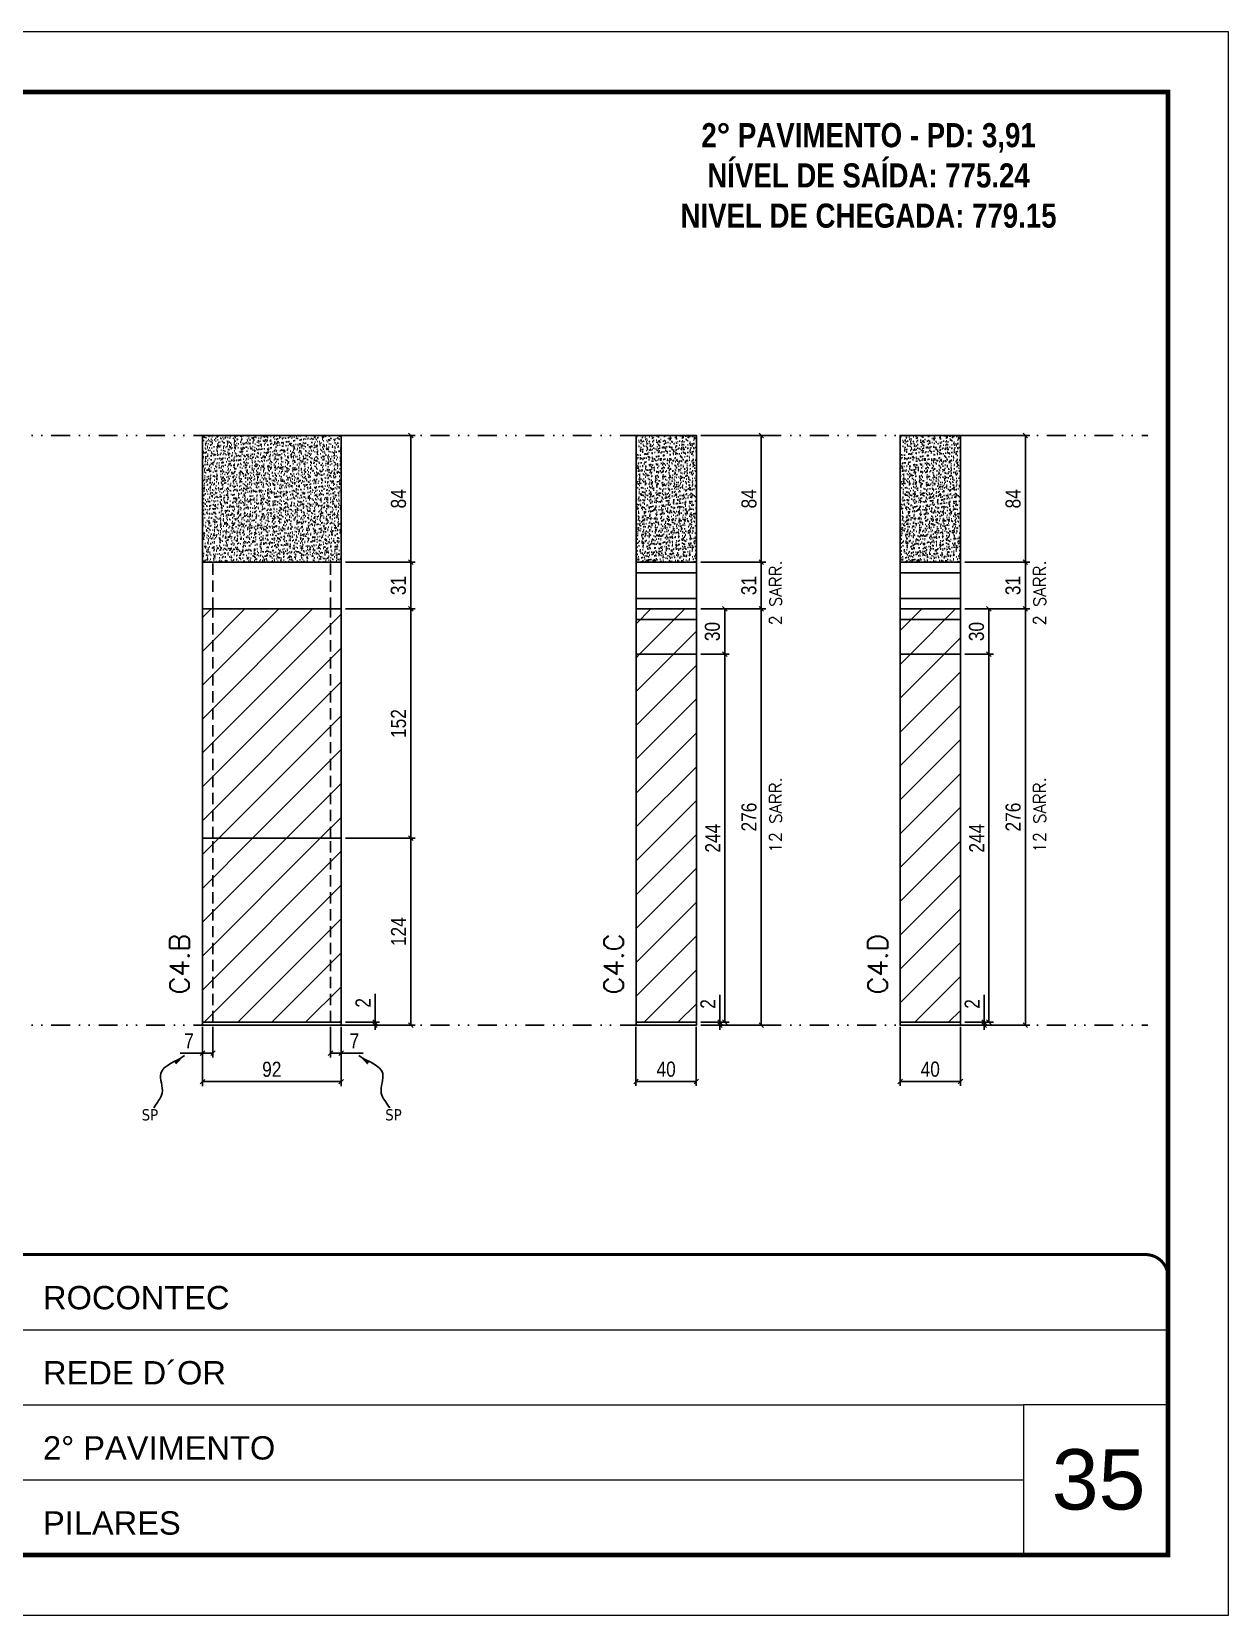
# Model space of a CAD drawing. Extents: x 2949 to 9203, y -16089 to 12527.
# Drawn here: x 6810 to 7604, y 2288 to 3338 of the extents above; entities that cross this region are included whole.
import ezdxf

# ---------------------------------------------------------------- set-up
doc = ezdxf.new("R2010")
doc.units = 0
for name, pattern in [('CONTINUO', [0]), ('DASHED', [0.75, 0.5, -0.25]), ('DIVIDE2', [0.625, 0.25, -0.125, 0, -0.125, 0, -0.125]), ('HIDDEN', [0.375, 0.25, -0.125])]:
    doc.linetypes.add(name, pattern=pattern)
for name, color, linetype, lineweight in [('CARIMBO', 255, 'Continuous', 9), ('Folhas', 255, 'Continuous', 9), ('Hachura', 251, 'Continuous', 9), ('SARRAFO DE PRESSAO', 251, 'DASHED', 9), ('Texto Seção', 7, 'Continuous', 15)]:
    doc.layers.add(name, color=color, linetype=linetype, lineweight=lineweight)
for name, color, linetype in [('COTA', 241, 'Continuous'), ('cotas', 4, 'Continuous'), ('NOMENCLATURA', 7, 'Continuous'), ('Nível', 160, 'Continuous'), ('Painéis', 200, 'Continuous'), ('SARR_2.2x7', 40, 'Continuous'), ('Sarrafo de Pressão', 42, 'HIDDEN'), ('texto', 7, 'Continuous')]:
    doc.layers.add(name, color=color, linetype=linetype)
doc.styles.add('ARIAL', font='arial.ttf')
doc.styles.add('COTA TECNICA', font='techl___.ttf', dxfattribs={"height": 10})
doc.styles.add('COTA TECNICA-50', font='techl___.ttf', dxfattribs={"height": 10})
doc.styles.add('REGUA-120', font='ROMANS.shx', dxfattribs={"height": 15})
doc.styles.add('ROMANC', font='techb___.ttf', dxfattribs={"height": 2.5})
doc.styles.add('ROMANS', font='romans.shx')
doc.styles.get("Standard").update_dxf_attribs({"font": 'arial.ttf'})
doc.dimstyles.new('COTA PAINEL-50', dxfattribs={"dimtxt": 10, "dimasz": 3, "dimexe": 3, "dimexo": 3, "dimgap": 3, "dimtad": 1, "dimdec": 1, "dimzin": 12, "dimdsep": 46, "dimtxsty": 'COTA TECNICA-50', "dimblk1": 'OBLIQUE', "dimblk2": 'OBLIQUE', "dimsah": 1, "dimcen": 0.9, "dimclrd": 4, "dimclre": 4, "dimclrt": 240, "dimadec": 1, "dimazin": 3, "dimtfac": 1, "dimtdec": 1, "dimtmove": 0, "dimatfit": 3, "dimfxl": 1, "dimtolj": 1, "dimtzin": 12, "dimarcsym": 0})
doc.dimstyles.new('PAINEL', dxfattribs={"dimtxt": 10, "dimasz": 3, "dimexe": 3, "dimexo": 3, "dimgap": 3, "dimtad": 1, "dimdec": 1, "dimzin": 12, "dimdsep": 46, "dimtxsty": 'COTA TECNICA', "dimblk1": 'OBLIQUE', "dimblk2": 'OBLIQUE', "dimsah": 1, "dimcen": 0.9, "dimclrd": 4, "dimclre": 4, "dimclrt": 240, "dimadec": 1, "dimazin": 3, "dimtfac": 1, "dimtdec": 1, "dimtmove": 0, "dimatfit": 3, "dimfxl": 1, "dimtolj": 1, "dimtzin": 12, "dimarcsym": 0})
doc.dimstyles.get("Standard").update_dxf_attribs({"dimtxt": 0.18, "dimasz": 0.18, "dimexe": 0.18, "dimexo": 0.0625, "dimgap": 0.09, "dimtad": 0, "dimtih": 1, "dimtoh": 1, "dimdec": 4, "dimzin": 0, "dimdsep": 46, "dimtxsty": 'Standard', "dimcen": 0.09, "dimadec": 0, "dimazin": 0, "dimtfac": 1, "dimtdec": 4, "dimtofl": 0, "dimtmove": 0, "dimatfit": 3, "dimfxl": 1, "dimtolj": 1, "dimtzin": 0, "dimarcsym": 0})

# ---------------------------------------------------------------- blocks, each defined once
blk = doc.blocks.new('9999999999')
at = {"color": 30, "linetype": 'CONTINUO'}
for p, q in [((98564.6, 34379.6), (99584, 34379.6)), ((98564.6, 34329.8), (99488, 34329.8)), ((99584, 34329.8), (99488, 34329.8)), ((99488, 34329.8), (99488, 34230.2)), ((98564.6, 34280), (99488, 34280))]:
    blk.add_line(p, q, dxfattribs=at)
at = {"color": 30, "linetype": 'CONTINUO', "const_width": 2}
blk.add_lwpolyline([(99584, 34230.2), (99584, 34414.4, 0.414214), (99569, 34429.4), (98229, 34429.4, 0.414214), (98214, 34414.4), (98214, 34245.2, 0.414214), (98229, 34230.2), (99584, 34230.2)], format="xyb", dxfattribs=at)
at = {"layer": 'Folhas'}
blk.add_lwpolyline([(98139, 34190.2), (99624, 34190.2), (99624, 35240.2), (98139, 35240.2)], close=True, dxfattribs=at)
at = {"layer": 'Folhas', "color": 30, "const_width": 3}
blk.add_lwpolyline([(98214, 34230.2), (99584, 34230.2), (99584, 35200.2), (98214, 35200.2)], close=True, dxfattribs=at)
at = {"color": 7, "linetype": 'Continuous', "ltscale": 5, "style": 'ARIAL'}
for s, height, p in [('ROCONTEC', 15.48, (98837.7, 34393.1)), ('REDE D´OR', 15.48, (98837.7, 34343.3)), ('2° PAVIMENTO', 15.483, (98837.7, 34293.5)), ('PILARES', 15.48, (98837.7, 34243.7))]:
    blk.add_text(s, height=height, dxfattribs=at).set_placement(p)
blk = doc.blocks.new('_Oblique')
at = {"color": 0, "linetype": 'ByBlock', "lineweight": -2}
blk.add_line((-0.5, -0.5), (0.5, 0.5), dxfattribs=at)
blk = doc.blocks.new('*D1208')
at = {"layer": 'COTA', "color": 4, "lineweight": -2, "transparency": 16777216}
for p, q in [((6923.5, 2678.4), (6923.5, 2639)), ((7015.5, 2678.4), (7015.5, 2639)), ((6923.5, 2642), (7015.5, 2642))]:
    blk.add_line(p, q, dxfattribs=at)
at = {"layer": 'Defpoints', "color": 0, "transparency": 16777216}
for p in [(6923.5, 2681.4), (7015.5, 2681.4), (7015.5, 2642)]:
    blk.add_point(p, dxfattribs=at)
at = {"layer": 'COTA', "color": 4, "lineweight": -2, "transparency": 16777216, "xscale": 3, "yscale": 3, "zscale": 3, "rotation": 180}
blk.add_blockref('_Oblique', (6923.5, 2642), dxfattribs=at)
at = {"layer": 'COTA', "color": 4, "lineweight": -2, "transparency": 16777216, "xscale": 3, "yscale": 3, "zscale": 3}
blk.add_blockref('_Oblique', (7015.5, 2642), dxfattribs=at)
at = {"layer": 'COTA', "color": 240, "transparency": 16777216, "insert": (6969.5, 2650.1), "char_height": 10, "attachment_point": 5, "style": 'COTA TECNICA'}
blk.add_mtext('\\A1;92', dxfattribs=at)
blk = doc.blocks.new('*D1209')
at = {"layer": 'COTA', "color": 4, "lineweight": -2, "transparency": 16777216}
for p, q in [((7018.5, 2803.4), (7064.7, 2803.4)), ((7061.7, 2679.4), (7061.7, 2803.4)), ((7018.5, 2679.4), (7064.7, 2679.4))]:
    blk.add_line(p, q, dxfattribs=at)
at = {"layer": 'Defpoints', "color": 0, "transparency": 16777216}
for p in [(7015.5, 2803.4), (7061.7, 2803.4), (7015.5, 2679.4)]:
    blk.add_point(p, dxfattribs=at)
at = {"layer": 'COTA', "color": 4, "lineweight": -2, "transparency": 16777216, "xscale": 3, "yscale": 3, "zscale": 3}
for p, rotation in [((7061.7, 2803.4), 90), ((7061.7, 2679.4), 270)]:
    blk.add_blockref('_Oblique', p, dxfattribs=dict(at, rotation=rotation))
at = {"layer": 'COTA', "color": 240, "transparency": 16777216, "insert": (7053.6, 2741.4), "char_height": 10, "attachment_point": 5, "rotation": 90, "style": 'COTA TECNICA-50'}
blk.add_mtext('\\A1;124', dxfattribs=at)
blk = doc.blocks.new('*D1210')
at = {"layer": 'COTA', "color": 4, "lineweight": -2, "transparency": 16777216}
for p, q in [((7038, 2681.4), (7038, 2700.2)), ((7018.5, 2681.4), (7041, 2681.4)), ((7018.5, 2679.4), (7041, 2679.4)), ((7038, 2679.4), (7038, 2681.4)), ((7038, 2679.4), (7038, 2676.4))]:
    blk.add_line(p, q, dxfattribs=at)
at = {"layer": 'Defpoints', "color": 0, "transparency": 16777216}
for p in [(7015.5, 2681.4), (7015.5, 2679.4), (7038, 2679.4)]:
    blk.add_point(p, dxfattribs=at)
at = {"layer": 'COTA', "color": 4, "lineweight": -2, "transparency": 16777216, "xscale": 3, "yscale": 3, "zscale": 3}
for p, rotation in [((7038, 2681.4), 270), ((7038, 2679.4), 90)]:
    blk.add_blockref('_Oblique', p, dxfattribs=dict(at, rotation=rotation))
at = {"layer": 'COTA', "color": 240, "transparency": 16777216, "insert": (7030, 2694.2), "char_height": 10, "attachment_point": 5, "rotation": 90, "style": 'COTA TECNICA-50'}
blk.add_mtext('\\A1;2', dxfattribs=at)
blk = doc.blocks.new('*D1211')
at = {"layer": 'COTA', "color": 4, "linetype": 'ByBlock', "lineweight": -2, "transparency": 16777216}
for p, q in [((7018.5, 3070.4), (7064.7, 3070.4)), ((7061.7, 3070.4), (7061.7, 2986.4)), ((7018.5, 2986.4), (7064.7, 2986.4))]:
    blk.add_line(p, q, dxfattribs=at)
at = {"layer": 'Defpoints', "color": 0, "linetype": 'ByBlock', "transparency": 16777216}
for p in [(7015.5, 3070.4), (7015.5, 2986.4), (7061.7, 2986.4)]:
    blk.add_point(p, dxfattribs=at)
at = {"layer": 'COTA', "color": 4, "linetype": 'ByBlock', "lineweight": -2, "transparency": 16777216, "xscale": 3, "yscale": 3, "zscale": 3}
for p, rotation in [((7061.7, 3070.4), 90), ((7061.7, 2986.4), 270)]:
    blk.add_blockref('_Oblique', p, dxfattribs=dict(at, rotation=rotation))
at = {"layer": 'COTA', "color": 240, "linetype": 'ByBlock', "transparency": 16777216, "insert": (7053.6, 3028.4), "char_height": 10, "attachment_point": 5, "rotation": 90, "style": 'COTA TECNICA'}
blk.add_mtext('\\A1;84', dxfattribs=at)
blk = doc.blocks.new('*D1232')
at = {"layer": 'COTA', "color": 4, "linetype": 'ByBlock', "lineweight": -2, "transparency": 16777216}
for p, q in [((7018.5, 2955.4), (7064.7, 2955.4)), ((7061.7, 2955.4), (7061.7, 2803.4)), ((7018.5, 2803.4), (7064.7, 2803.4))]:
    blk.add_line(p, q, dxfattribs=at)
at = {"layer": 'Defpoints', "color": 0, "linetype": 'ByBlock', "transparency": 16777216}
for p in [(7015.5, 2955.4), (7015.5, 2803.4), (7061.7, 2803.4)]:
    blk.add_point(p, dxfattribs=at)
at = {"layer": 'COTA', "color": 4, "linetype": 'ByBlock', "lineweight": -2, "transparency": 16777216, "xscale": 3, "yscale": 3, "zscale": 3}
for p, rotation in [((7061.7, 2955.4), 90), ((7061.7, 2803.4), 270)]:
    blk.add_blockref('_Oblique', p, dxfattribs=dict(at, rotation=rotation))
at = {"layer": 'COTA', "color": 240, "linetype": 'ByBlock', "transparency": 16777216, "insert": (7053.6, 2879.4), "char_height": 10, "attachment_point": 5, "rotation": 90, "style": 'COTA TECNICA'}
blk.add_mtext('\\A1;152', dxfattribs=at)
blk = doc.blocks.new('*D1212')
at = {"layer": 'COTA', "color": 4, "lineweight": -2, "transparency": 16777216}
for p, q in [((7211.1, 2678.4), (7211.1, 2639.1)), ((7251.1, 2678.4), (7251.1, 2639.1)), ((7211.1, 2642.1), (7251.1, 2642.1))]:
    blk.add_line(p, q, dxfattribs=at)
at = {"layer": 'Defpoints', "color": 0, "transparency": 16777216}
for p in [(7211.1, 2681.4), (7251.1, 2681.4), (7251.1, 2642.1)]:
    blk.add_point(p, dxfattribs=at)
at = {"layer": 'COTA', "color": 4, "lineweight": -2, "transparency": 16777216, "xscale": 3, "yscale": 3, "zscale": 3, "rotation": 180}
blk.add_blockref('_Oblique', (7211.1, 2642.1), dxfattribs=at)
at = {"layer": 'COTA', "color": 4, "lineweight": -2, "transparency": 16777216, "xscale": 3, "yscale": 3, "zscale": 3}
blk.add_blockref('_Oblique', (7251.1, 2642.1), dxfattribs=at)
at = {"layer": 'COTA', "color": 240, "transparency": 16777216, "insert": (7231.1, 2650.2), "char_height": 10, "attachment_point": 5, "style": 'COTA TECNICA'}
blk.add_mtext('\\A1;40', dxfattribs=at)
blk = doc.blocks.new('*D1213')
at = {"layer": 'COTA', "color": 4, "lineweight": -2, "transparency": 16777216}
for p, q in [((7254.1, 2955.4), (7297.2, 2955.4)), ((7294.2, 2679.4), (7294.2, 2955.4)), ((7254.1, 2679.4), (7297.2, 2679.4))]:
    blk.add_line(p, q, dxfattribs=at)
at = {"layer": 'Defpoints', "color": 0, "transparency": 16777216}
for p in [(7251.1, 2955.4), (7294.2, 2955.4), (7251.1, 2679.4)]:
    blk.add_point(p, dxfattribs=at)
at = {"layer": 'COTA', "color": 4, "lineweight": -2, "transparency": 16777216, "xscale": 3, "yscale": 3, "zscale": 3}
for p, rotation in [((7294.2, 2955.4), 90), ((7294.2, 2679.4), 270)]:
    blk.add_blockref('_Oblique', p, dxfattribs=dict(at, rotation=rotation))
at = {"layer": 'COTA', "color": 240, "transparency": 16777216, "insert": (7286.1, 2817.4), "char_height": 10, "attachment_point": 5, "rotation": 90, "style": 'COTA TECNICA'}
blk.add_mtext('\\A1;276', dxfattribs=at)
blk = doc.blocks.new('*D1214')
at = {"layer": 'COTA', "color": 4, "lineweight": -2, "transparency": 16777216}
for p, q in [((7266.8, 2681.4), (7266.8, 2699.5)), ((7254.1, 2681.4), (7269.8, 2681.4)), ((7254.1, 2679.4), (7269.8, 2679.4)), ((7266.8, 2679.4), (7266.8, 2681.4)), ((7266.8, 2679.4), (7266.8, 2676.4))]:
    blk.add_line(p, q, dxfattribs=at)
at = {"layer": 'Defpoints', "color": 0, "transparency": 16777216}
for p in [(7251.1, 2681.4), (7251.1, 2679.4), (7266.8, 2681.4)]:
    blk.add_point(p, dxfattribs=at)
at = {"layer": 'COTA', "color": 4, "lineweight": -2, "transparency": 16777216, "xscale": 3, "yscale": 3, "zscale": 3}
for p, rotation in [((7266.8, 2681.4), 270), ((7266.8, 2679.4), 90)]:
    blk.add_blockref('_Oblique', p, dxfattribs=dict(at, rotation=rotation))
at = {"layer": 'COTA', "color": 240, "transparency": 16777216, "insert": (7258.8, 2693.5), "char_height": 10, "attachment_point": 5, "rotation": 90, "style": 'COTA TECNICA-50'}
blk.add_mtext('\\A1;2', dxfattribs=at)
blk = doc.blocks.new('*D1233')
at = {"layer": 'COTA', "color": 4, "linetype": 'ByBlock', "lineweight": -2, "transparency": 16777216}
for p, q in [((7254.1, 2925.4), (7273, 2925.4)), ((7270, 2681.4), (7270, 2925.4)), ((7254.1, 2681.4), (7273, 2681.4))]:
    blk.add_line(p, q, dxfattribs=at)
at = {"layer": 'Defpoints', "color": 0, "linetype": 'ByBlock', "transparency": 16777216}
for p in [(7251.1, 2925.4), (7270, 2925.4), (7251.1, 2681.4)]:
    blk.add_point(p, dxfattribs=at)
at = {"layer": 'COTA', "color": 4, "linetype": 'ByBlock', "lineweight": -2, "transparency": 16777216, "xscale": 3, "yscale": 3, "zscale": 3}
for p, rotation in [((7270, 2925.4), 90), ((7270, 2681.4), 270)]:
    blk.add_blockref('_Oblique', p, dxfattribs=dict(at, rotation=rotation))
at = {"layer": 'COTA', "color": 240, "linetype": 'ByBlock', "transparency": 16777216, "insert": (7262, 2803.4), "char_height": 10, "attachment_point": 5, "rotation": 90, "style": 'COTA TECNICA'}
blk.add_mtext('\\A1;244', dxfattribs=at)
blk = doc.blocks.new('*D1234')
at = {"layer": 'COTA', "color": 4, "linetype": 'ByBlock', "lineweight": -2, "transparency": 16777216}
for p, q in [((7254.1, 2955.4), (7273, 2955.4)), ((7270, 2925.4), (7270, 2955.4)), ((7254.1, 2925.4), (7273, 2925.4))]:
    blk.add_line(p, q, dxfattribs=at)
at = {"layer": 'Defpoints', "color": 0, "linetype": 'ByBlock', "transparency": 16777216}
for p in [(7251.1, 2955.4), (7270, 2955.4), (7251.1, 2925.4)]:
    blk.add_point(p, dxfattribs=at)
at = {"layer": 'COTA', "color": 4, "linetype": 'ByBlock', "lineweight": -2, "transparency": 16777216, "xscale": 3, "yscale": 3, "zscale": 3}
for p, rotation in [((7270, 2955.4), 90), ((7270, 2925.4), 270)]:
    blk.add_blockref('_Oblique', p, dxfattribs=dict(at, rotation=rotation))
at = {"layer": 'COTA', "color": 240, "linetype": 'ByBlock', "transparency": 16777216, "insert": (7261.8, 2940.4), "char_height": 10, "attachment_point": 5, "rotation": 90, "style": 'COTA TECNICA'}
blk.add_mtext('\\A1;30', dxfattribs=at)
blk = doc.blocks.new('*D1215')
at = {"layer": 'COTA', "color": 4, "lineweight": -2, "transparency": 16777216}
for p, q in [((7386.3, 2678.4), (7386.3, 2639.1)), ((7426.3, 2678.4), (7426.3, 2639.1)), ((7386.3, 2642.1), (7426.3, 2642.1))]:
    blk.add_line(p, q, dxfattribs=at)
at = {"layer": 'Defpoints', "color": 0, "transparency": 16777216}
for p in [(7386.3, 2681.4), (7426.3, 2681.4), (7426.3, 2642.1)]:
    blk.add_point(p, dxfattribs=at)
at = {"layer": 'COTA', "color": 4, "lineweight": -2, "transparency": 16777216, "xscale": 3, "yscale": 3, "zscale": 3, "rotation": 180}
blk.add_blockref('_Oblique', (7386.3, 2642.1), dxfattribs=at)
at = {"layer": 'COTA', "color": 4, "lineweight": -2, "transparency": 16777216, "xscale": 3, "yscale": 3, "zscale": 3}
blk.add_blockref('_Oblique', (7426.3, 2642.1), dxfattribs=at)
at = {"layer": 'COTA', "color": 240, "transparency": 16777216, "insert": (7406.3, 2650.2), "char_height": 10, "attachment_point": 5, "style": 'COTA TECNICA'}
blk.add_mtext('\\A1;40', dxfattribs=at)
blk = doc.blocks.new('*D1216')
at = {"layer": 'COTA', "color": 4, "lineweight": -2, "transparency": 16777216}
for p, q in [((7429.3, 2955.4), (7472.4, 2955.4)), ((7469.4, 2679.4), (7469.4, 2955.4)), ((7429.3, 2679.4), (7472.4, 2679.4))]:
    blk.add_line(p, q, dxfattribs=at)
at = {"layer": 'Defpoints', "color": 0, "transparency": 16777216}
for p in [(7426.3, 2955.4), (7469.4, 2955.4), (7426.3, 2679.4)]:
    blk.add_point(p, dxfattribs=at)
at = {"layer": 'COTA', "color": 4, "lineweight": -2, "transparency": 16777216, "xscale": 3, "yscale": 3, "zscale": 3}
for p, rotation in [((7469.4, 2955.4), 90), ((7469.4, 2679.4), 270)]:
    blk.add_blockref('_Oblique', p, dxfattribs=dict(at, rotation=rotation))
at = {"layer": 'COTA', "color": 240, "transparency": 16777216, "insert": (7461.3, 2817.4), "char_height": 10, "attachment_point": 5, "rotation": 90, "style": 'COTA TECNICA'}
blk.add_mtext('\\A1;276', dxfattribs=at)
blk = doc.blocks.new('*D1217')
at = {"layer": 'COTA', "color": 4, "lineweight": -2, "transparency": 16777216}
for p, q in [((7442.1, 2681.4), (7442.1, 2699.5)), ((7429.3, 2681.4), (7445.1, 2681.4)), ((7429.3, 2679.4), (7445.1, 2679.4)), ((7442.1, 2679.4), (7442.1, 2681.4)), ((7442.1, 2679.4), (7442.1, 2676.4))]:
    blk.add_line(p, q, dxfattribs=at)
at = {"layer": 'Defpoints', "color": 0, "transparency": 16777216}
for p in [(7426.3, 2681.4), (7426.3, 2679.4), (7442.1, 2681.4)]:
    blk.add_point(p, dxfattribs=at)
at = {"layer": 'COTA', "color": 4, "lineweight": -2, "transparency": 16777216, "xscale": 3, "yscale": 3, "zscale": 3}
for p, rotation in [((7442.1, 2681.4), 270), ((7442.1, 2679.4), 90)]:
    blk.add_blockref('_Oblique', p, dxfattribs=dict(at, rotation=rotation))
at = {"layer": 'COTA', "color": 240, "transparency": 16777216, "insert": (7434.1, 2693.5), "char_height": 10, "attachment_point": 5, "rotation": 90, "style": 'COTA TECNICA-50'}
blk.add_mtext('\\A1;2', dxfattribs=at)
blk = doc.blocks.new('*D1235')
at = {"layer": 'COTA', "color": 4, "linetype": 'ByBlock', "lineweight": -2, "transparency": 16777216}
for p, q in [((7429.3, 2925.4), (7448.2, 2925.4)), ((7445.2, 2681.4), (7445.2, 2925.4)), ((7429.3, 2681.4), (7448.2, 2681.4))]:
    blk.add_line(p, q, dxfattribs=at)
at = {"layer": 'Defpoints', "color": 0, "linetype": 'ByBlock', "transparency": 16777216}
for p in [(7426.3, 2925.4), (7445.2, 2925.4), (7426.3, 2681.4)]:
    blk.add_point(p, dxfattribs=at)
at = {"layer": 'COTA', "color": 4, "linetype": 'ByBlock', "lineweight": -2, "transparency": 16777216, "xscale": 3, "yscale": 3, "zscale": 3}
for p, rotation in [((7445.2, 2925.4), 90), ((7445.2, 2681.4), 270)]:
    blk.add_blockref('_Oblique', p, dxfattribs=dict(at, rotation=rotation))
at = {"layer": 'COTA', "color": 240, "linetype": 'ByBlock', "transparency": 16777216, "insert": (7437.1, 2803.4), "char_height": 10, "attachment_point": 5, "rotation": 90, "style": 'COTA TECNICA'}
blk.add_mtext('\\A1;244', dxfattribs=at)
blk = doc.blocks.new('*D1236')
at = {"layer": 'COTA', "color": 4, "linetype": 'ByBlock', "lineweight": -2, "transparency": 16777216}
for p, q in [((7429.3, 2955.4), (7448.2, 2955.4)), ((7445.2, 2925.4), (7445.2, 2955.4)), ((7429.3, 2925.4), (7448.2, 2925.4))]:
    blk.add_line(p, q, dxfattribs=at)
at = {"layer": 'Defpoints', "color": 0, "linetype": 'ByBlock', "transparency": 16777216}
for p in [(7426.3, 2955.4), (7445.2, 2955.4), (7426.3, 2925.4)]:
    blk.add_point(p, dxfattribs=at)
at = {"layer": 'COTA', "color": 4, "linetype": 'ByBlock', "lineweight": -2, "transparency": 16777216, "xscale": 3, "yscale": 3, "zscale": 3}
for p, rotation in [((7445.2, 2955.4), 90), ((7445.2, 2925.4), 270)]:
    blk.add_blockref('_Oblique', p, dxfattribs=dict(at, rotation=rotation))
at = {"layer": 'COTA', "color": 240, "linetype": 'ByBlock', "transparency": 16777216, "insert": (7437, 2940.4), "char_height": 10, "attachment_point": 5, "rotation": 90, "style": 'COTA TECNICA'}
blk.add_mtext('\\A1;30', dxfattribs=at)
blk = doc.blocks.new('*D1237')
at = {"layer": 'cotas', "color": 4, "linetype": 'ByBlock', "lineweight": -2, "transparency": 16777216}
for p, q in [((7254.1, 3070.4), (7297.2, 3070.4)), ((7294.2, 3070.4), (7294.2, 2986.4)), ((7254.1, 2986.4), (7297.2, 2986.4))]:
    blk.add_line(p, q, dxfattribs=at)
at = {"layer": 'Defpoints', "color": 0, "linetype": 'ByBlock', "transparency": 16777216}
for p in [(7251.1, 3070.4), (7251.1, 2986.4), (7294.2, 2986.4)]:
    blk.add_point(p, dxfattribs=at)
at = {"layer": 'cotas', "color": 4, "linetype": 'ByBlock', "lineweight": -2, "transparency": 16777216, "xscale": 3, "yscale": 3, "zscale": 3}
for p, rotation in [((7294.2, 3070.4), 90), ((7294.2, 2986.4), 270)]:
    blk.add_blockref('_Oblique', p, dxfattribs=dict(at, rotation=rotation))
at = {"layer": 'cotas', "color": 240, "linetype": 'ByBlock', "transparency": 16777216, "insert": (7286.1, 3028.4), "char_height": 10, "attachment_point": 5, "rotation": 90, "style": 'COTA TECNICA'}
blk.add_mtext('\\A1;84', dxfattribs=at)
blk = doc.blocks.new('*D1238')
at = {"layer": 'cotas', "color": 4, "linetype": 'ByBlock', "lineweight": -2, "transparency": 16777216}
for p, q in [((7429.3, 3070.4), (7472.4, 3070.4)), ((7469.4, 3070.4), (7469.4, 2986.4)), ((7429.3, 2986.4), (7472.4, 2986.4))]:
    blk.add_line(p, q, dxfattribs=at)
at = {"layer": 'Defpoints', "color": 0, "linetype": 'ByBlock', "transparency": 16777216}
for p in [(7426.3, 3070.4), (7426.3, 2986.4), (7469.4, 2986.4)]:
    blk.add_point(p, dxfattribs=at)
at = {"layer": 'cotas', "color": 4, "linetype": 'ByBlock', "lineweight": -2, "transparency": 16777216, "xscale": 3, "yscale": 3, "zscale": 3}
for p, rotation in [((7469.4, 3070.4), 90), ((7469.4, 2986.4), 270)]:
    blk.add_blockref('_Oblique', p, dxfattribs=dict(at, rotation=rotation))
at = {"layer": 'cotas', "color": 240, "linetype": 'ByBlock', "transparency": 16777216, "insert": (7461.3, 3028.4), "char_height": 10, "attachment_point": 5, "rotation": 90, "style": 'COTA TECNICA'}
blk.add_mtext('\\A1;84', dxfattribs=at)
blk = doc.blocks.new('*D1220')
at = {"layer": 'COTA', "color": 4, "lineweight": -2, "transparency": 16777216}
for p, q in [((6930.5, 2678.4), (6930.5, 2657.9)), ((6923.5, 2676.4), (6923.5, 2657.9)), ((6923.5, 2660.9), (6908.7, 2660.9)), ((6930.5, 2660.9), (6923.5, 2660.9))]:
    blk.add_line(p, q, dxfattribs=at)
at = {"layer": 'Defpoints', "color": 0, "transparency": 16777216}
for p in [(6923.5, 2679.4), (6930.5, 2681.4), (6923.5, 2660.9)]:
    blk.add_point(p, dxfattribs=at)
at = {"layer": 'COTA', "color": 4, "lineweight": -2, "transparency": 16777216, "xscale": 3, "yscale": 3, "zscale": 3, "rotation": 180}
blk.add_blockref('_Oblique', (6923.5, 2660.9), dxfattribs=at)
at = {"layer": 'COTA', "color": 4, "lineweight": -2, "transparency": 16777216, "xscale": 3, "yscale": 3, "zscale": 3}
blk.add_blockref('_Oblique', (6930.5, 2660.9), dxfattribs=at)
at = {"layer": 'COTA', "color": 240, "transparency": 16777216, "insert": (6914.6, 2669), "char_height": 10, "attachment_point": 5, "style": 'COTA TECNICA-50'}
blk.add_mtext('\\A1;7', dxfattribs=at)
blk = doc.blocks.new('*D1221')
at = {"layer": 'COTA', "color": 4, "lineweight": -2, "transparency": 16777216}
for p, q in [((7008.5, 2678.4), (7008.5, 2657.9)), ((7015.5, 2676.4), (7015.5, 2657.9)), ((7008.5, 2660.9), (7015.5, 2660.9)), ((7015.5, 2660.9), (7030.2, 2660.9))]:
    blk.add_line(p, q, dxfattribs=at)
at = {"layer": 'Defpoints', "color": 0, "transparency": 16777216}
for p in [(7008.5, 2681.4), (7015.5, 2679.4), (7015.5, 2660.9)]:
    blk.add_point(p, dxfattribs=at)
at = {"layer": 'COTA', "color": 4, "lineweight": -2, "transparency": 16777216, "xscale": 3, "yscale": 3, "zscale": 3, "rotation": 180}
blk.add_blockref('_Oblique', (7008.5, 2660.9), dxfattribs=at)
at = {"layer": 'COTA', "color": 4, "lineweight": -2, "transparency": 16777216, "xscale": 3, "yscale": 3, "zscale": 3}
blk.add_blockref('_Oblique', (7015.5, 2660.9), dxfattribs=at)
at = {"layer": 'COTA', "color": 240, "transparency": 16777216, "insert": (7024.3, 2669), "char_height": 10, "attachment_point": 5, "style": 'COTA TECNICA-50'}
blk.add_mtext('\\A1;7', dxfattribs=at)
blk = doc.blocks.new('*D3407')
at = {"layer": 'Defpoints', "color": 0, "transparency": 16777216}
for p in [(7015.5, 2986.4), (7061.7, 2986.4), (7015.5, 2955.4)]:
    blk.add_point(p, dxfattribs=at)
at = {"layer": 'Painéis', "color": 4, "lineweight": -2, "transparency": 16777216}
for p, q in [((7018.5, 2986.4), (7064.7, 2986.4)), ((7061.7, 2955.4), (7061.7, 2986.4)), ((7018.5, 2955.4), (7064.7, 2955.4))]:
    blk.add_line(p, q, dxfattribs=at)
at = {"layer": 'Painéis', "color": 4, "lineweight": -2, "transparency": 16777216, "xscale": 3, "yscale": 3, "zscale": 3}
for p, rotation in [((7061.7, 2986.4), 90), ((7061.7, 2955.4), 270)]:
    blk.add_blockref('_Oblique', p, dxfattribs=dict(at, rotation=rotation))
at = {"layer": 'Painéis', "color": 240, "transparency": 16777216, "insert": (7053.5, 2970.9), "char_height": 10, "attachment_point": 5, "rotation": 90, "style": 'COTA TECNICA-50'}
blk.add_mtext('\\A1;31', dxfattribs=at)
blk = doc.blocks.new('*D3408')
at = {"layer": 'Defpoints', "color": 0, "transparency": 16777216}
for p in [(7251.1, 2986.4), (7294.2, 2986.4), (7251.1, 2955.4)]:
    blk.add_point(p, dxfattribs=at)
at = {"layer": 'Painéis', "color": 4, "lineweight": -2, "transparency": 16777216}
for p, q in [((7254.1, 2986.4), (7297.2, 2986.4)), ((7294.2, 2955.4), (7294.2, 2986.4)), ((7254.1, 2955.4), (7297.2, 2955.4))]:
    blk.add_line(p, q, dxfattribs=at)
at = {"layer": 'Painéis', "color": 4, "lineweight": -2, "transparency": 16777216, "xscale": 3, "yscale": 3, "zscale": 3}
for p, rotation in [((7294.2, 2986.4), 90), ((7294.2, 2955.4), 270)]:
    blk.add_blockref('_Oblique', p, dxfattribs=dict(at, rotation=rotation))
at = {"layer": 'Painéis', "color": 240, "transparency": 16777216, "insert": (7286, 2970.9), "char_height": 10, "attachment_point": 5, "rotation": 90, "style": 'COTA TECNICA-50'}
blk.add_mtext('\\A1;31', dxfattribs=at)
blk = doc.blocks.new('*D3409')
at = {"layer": 'Defpoints', "color": 0, "transparency": 16777216}
for p in [(7426.3, 2986.4), (7469.4, 2986.4), (7426.3, 2955.4)]:
    blk.add_point(p, dxfattribs=at)
at = {"layer": 'Painéis', "color": 4, "lineweight": -2, "transparency": 16777216}
for p, q in [((7429.3, 2986.4), (7472.4, 2986.4)), ((7469.4, 2955.4), (7469.4, 2986.4)), ((7429.3, 2955.4), (7472.4, 2955.4))]:
    blk.add_line(p, q, dxfattribs=at)
at = {"layer": 'Painéis', "color": 4, "lineweight": -2, "transparency": 16777216, "xscale": 3, "yscale": 3, "zscale": 3}
for p, rotation in [((7469.4, 2986.4), 90), ((7469.4, 2955.4), 270)]:
    blk.add_blockref('_Oblique', p, dxfattribs=dict(at, rotation=rotation))
at = {"layer": 'Painéis', "color": 240, "transparency": 16777216, "insert": (7461.2, 2970.9), "char_height": 10, "attachment_point": 5, "rotation": 90, "style": 'COTA TECNICA-50'}
blk.add_mtext('\\A1;31', dxfattribs=at)

msp = doc.modelspace()

# ---------------------------------------------------------------- hatches: boundary and pattern name
at = {"layer": 'COTA', "linetype": 'ByBlock'}
h = msp.add_hatch(dxfattribs=at)
h.set_pattern_fill('AR-CONC', color=256, scale=0.03)
h.set_pattern_definition([(50, (-122915.4665, -22659.4705), (5.46554007, -0.47817257), [0.5715, -6.2865]), (355, (-122915.4665, -22659.4705), (-1.05730264, 5.73170536), [0.4572, -5.02921753]), (100.4514447, (-122915.011, -22659.5104), (4.40823741, 5.25353256), [0.48570026, -5.34270734]), (46.1842, (-122915.4665, -22657.9465), (8.13237123, -1.26126984), [0.85725, -9.42975]), (96.6355576, (-122914.789, -22658.052), (7.122124, 7.42278374), [0.7285507, -8.01406824]), (351.184151, (-122915.4665, -22657.9465), (7.122124, 7.42278374), [0.685799, -7.54379196]), (21, (-122914.7045, -22658.3275), (4.54843174, -3.06795595), [0.5715, -6.2865]), (326, (-122914.7045, -22658.3275), (1.85406085, 5.52563898), [0.4572, -5.0292]), (71.451445, (-122914.3255, -22658.583), (6.40249258, 2.45768307), [0.48570026, -5.34269813]), (37.5, (-122915.4665, -22659.4705), (0.092658098, 2.536651166), [0, -4.96824, 0, -5.1054, 0, -5.04825]), (7.5, (-122915.4665, -22659.4705), (2.004589875, 3.005417245), [0, -2.91084, 0, -4.85394, 0, -1.92405]), (327.5, (-122917.1658, -22659.4705), (4.067717855, -0.17186232), [0, -1.905, 0, -5.9436, 0, -7.8867]), (317.5, (-122917.9278, -22659.4705), (4.44387544, 0.76279473), [0, -2.4765, 0, -3.94716, 0, -5.6007])])
h.paths.add_polyline_path([(6923.46, 3070.42), (6923.46, 2986.42), (7015.46, 2986.42), (7015.46, 3070.42)])
h = msp.add_hatch(dxfattribs=at)
h.set_pattern_fill('AR-CONC', color=256, scale=0.03)
h.set_pattern_definition([(50, (-122915.4665, -22682.4705), (5.46554007, -0.47817257), [0.5715, -6.2865]), (355, (-122915.4665, -22682.4705), (-1.05730264, 5.73170536), [0.4572, -5.02921753]), (100.4514447, (-122915.011, -22682.5104), (4.40823741, 5.25353256), [0.48570026, -5.34270734]), (46.1842, (-122915.4665, -22680.9465), (8.13237123, -1.26126984), [0.85725, -9.42975]), (96.6355576, (-122914.789, -22681.052), (7.122124, 7.42278374), [0.7285507, -8.01406824]), (351.184151, (-122915.4665, -22680.9465), (7.122124, 7.42278374), [0.685799, -7.54379196]), (21, (-122914.7045, -22681.3275), (4.54843174, -3.06795595), [0.5715, -6.2865]), (326, (-122914.7045, -22681.3275), (1.85406085, 5.52563898), [0.4572, -5.0292]), (71.451445, (-122914.3255, -22681.583), (6.40249258, 2.45768307), [0.48570026, -5.34269813]), (37.5, (-122915.4665, -22682.4705), (0.092658098, 2.536651166), [0, -4.96824, 0, -5.1054, 0, -5.04825]), (7.5, (-122915.4665, -22682.4705), (2.004589875, 3.005417245), [0, -2.91084, 0, -4.85394, 0, -1.92405]), (327.5, (-122917.1658, -22682.4705), (4.067717855, -0.17186232), [0, -1.905, 0, -5.9436, 0, -7.8867]), (317.5, (-122917.9278, -22682.4705), (4.44387544, 0.76279473), [0, -2.4765, 0, -3.94716, 0, -5.6007])])
h.paths.add_polyline_path([(7251.14, 3070.42), (7211.14, 3070.42), (7211.14, 2986.42), (7251.14, 2986.42)])
h = msp.add_hatch(dxfattribs=at)
h.set_pattern_fill('AR-CONC', color=256, scale=0.03)
h.set_pattern_definition([(50, (-122740.294, -22682.4705), (5.46554007, -0.47817257), [0.5715, -6.2865]), (355, (-122740.294, -22682.4705), (-1.05730264, 5.73170536), [0.4572, -5.02921753]), (100.4514447, (-122739.8384, -22682.5104), (4.40823741, 5.25353256), [0.48570026, -5.34270734]), (46.1842, (-122740.294, -22680.9465), (8.13237123, -1.26126984), [0.85725, -9.42975]), (96.6355576, (-122739.616, -22681.052), (7.122124, 7.42278374), [0.7285507, -8.01406824]), (351.184151, (-122740.294, -22680.9465), (7.122124, 7.42278374), [0.685799, -7.54379196]), (21, (-122739.532, -22681.3275), (4.54843174, -3.06795595), [0.5715, -6.2865]), (326, (-122739.532, -22681.3275), (1.85406085, 5.52563898), [0.4572, -5.0292]), (71.451445, (-122739.153, -22681.583), (6.40249258, 2.45768307), [0.48570026, -5.34269813]), (37.5, (-122740.2939, -22682.4705), (0.092658098, 2.536651166), [0, -4.96824, 0, -5.1054, 0, -5.04825]), (7.5, (-122740.2939, -22682.4705), (2.004589875, 3.005417245), [0, -2.91084, 0, -4.85394, 0, -1.92405]), (327.5, (-122741.9931, -22682.4705), (4.067717855, -0.17186232), [0, -1.905, 0, -5.9436, 0, -7.8867]), (317.5, (-122742.755, -22682.4705), (4.44387544, 0.76279473), [0, -2.4765, 0, -3.94716, 0, -5.6007])])
h.paths.add_polyline_path([(7426.31, 3070.42), (7386.31, 3070.42), (7386.31, 2986.42), (7426.31, 2986.42)])
at = {"layer": 'Hachura'}
h = msp.add_hatch(dxfattribs=at)
h.set_pattern_fill('ANSI31', color=256, scale=5)
h.paths.add_polyline_path([(7015.46, 2955.42), (6923.46, 2955.42), (6923.46, 2803.42), (7015.46, 2803.42)])
h = msp.add_hatch(dxfattribs=at)
h.set_pattern_fill('ANSI31', color=256, scale=5)
h.paths.add_polyline_path([(7251.14, 2955.42), (7211.14, 2955.42), (7211.14, 2925.42), (7251.14, 2925.42)])
h = msp.add_hatch(dxfattribs=at)
h.set_pattern_fill('ANSI31', color=256, scale=5)
h.paths.add_polyline_path([(7426.31, 2955.42), (7386.31, 2955.42), (7386.31, 2925.42), (7426.31, 2925.42)])
h = msp.add_hatch(dxfattribs=at)
h.set_pattern_fill('ANSI31', color=256, scale=5)
h.paths.add_polyline_path([(7251.14, 2925.42), (7211.14, 2925.42), (7211.14, 2681.42), (7251.14, 2681.42)])
h = msp.add_hatch(dxfattribs=at)
h.set_pattern_fill('ANSI31', color=256, scale=5)
h.paths.add_polyline_path([(7426.31, 2925.42), (7386.31, 2925.42), (7386.31, 2681.42), (7426.31, 2681.42)])
h = msp.add_hatch(dxfattribs=at)
h.set_pattern_fill('ANSI31', color=256, scale=5)
h.paths.add_polyline_path([(7015.46, 2803.42), (6923.46, 2803.42), (6923.46, 2681.42), (7015.46, 2681.42)])

# ---------------------------------------------------------------- linework, layer by layer
at = {"layer": 'COTA', "linetype": 'ByBlock'}
for points in [[(6923.46, 2986.42), (7015.46, 2986.42), (7015.46, 3070.42), (6923.46, 3070.42)], [(7211.14, 2986.42), (7251.14, 2986.42), (7251.14, 3070.42), (7211.14, 3070.42)], [(7386.31, 2986.42), (7426.31, 2986.42), (7426.31, 3070.42), (7386.31, 3070.42)]]:
    msp.add_lwpolyline(points, close=True, dxfattribs=at)
at = {"layer": 'Nível', "color": 4, "linetype": 'DIVIDE2', "ltscale": 50}
for p, q in [((6540.19, 3070.42), (7550.53, 3070.42)), ((6540.19, 2679.42), (7550.53, 2679.42))]:
    msp.add_line(p, q, dxfattribs=at)
at = {"layer": 'Painéis'}
for p, q in [((7015.46, 2986.42), (6923.46, 2986.42)), ((7015.46, 2986.42), (6923.46, 2986.42)), ((6923.46, 2986.42), (6923.46, 2803.42)), ((7015.46, 2803.42), (7015.46, 2986.42)), ((7211.14, 2986.42), (7251.14, 2986.42)), ((7211.14, 2955.42), (7211.14, 2986.42)), ((7251.14, 2986.42), (7251.14, 2955.42)), ((7386.31, 2986.42), (7426.31, 2986.42)), ((7386.31, 2955.42), (7386.31, 2986.42)), ((7426.31, 2986.42), (7426.31, 2955.42)), ((6923.46, 2955.42), (7015.46, 2955.42)), ((7211.14, 2955.42), (7251.14, 2955.42)), ((7211.14, 2955.42), (7251.14, 2955.42)), ((7251.14, 2955.42), (7211.14, 2955.42)), ((7386.31, 2955.42), (7426.31, 2955.42)), ((7386.31, 2955.42), (7426.31, 2955.42)), ((7426.31, 2955.42), (7386.31, 2955.42)), ((7211.14, 2925.42), (7251.14, 2925.42)), ((7386.31, 2925.42), (7426.31, 2925.42)), ((6923.46, 2803.42), (7015.46, 2803.42))]:
    msp.add_line(p, q, dxfattribs=at)
for points in [[(7211.14, 2681.42), (7251.14, 2681.42), (7251.14, 2955.42), (7211.14, 2955.42)], [(7386.31, 2681.42), (7426.31, 2681.42), (7426.31, 2955.42), (7386.31, 2955.42)], [(6923.46, 2681.42), (7015.46, 2681.42), (7015.46, 2803.42), (6923.46, 2803.42)], [(6923.46, 2681.42), (7015.46, 2681.42), (7015.46, 2679.42), (6923.46, 2679.42)], [(7211.14, 2681.42), (7251.14, 2681.42), (7251.14, 2679.42), (7211.14, 2679.42)], [(7386.31, 2681.42), (7426.31, 2681.42), (7426.31, 2679.42), (7386.31, 2679.42)]]:
    msp.add_lwpolyline(points, close=True, dxfattribs=at)
at = {"layer": 'SARR_2.2x7'}
for p, q in [((7211.14, 2979.42), (7251.14, 2979.42)), ((7386.31, 2979.42), (7426.31, 2979.42)), ((7251.14, 2962.42), (7211.14, 2962.42)), ((7426.31, 2962.42), (7386.31, 2962.42)), ((7211.14, 2948.42), (7251.14, 2948.42)), ((7386.31, 2948.42), (7426.31, 2948.42))]:
    msp.add_line(p, q, dxfattribs=at)
at = {"layer": 'Sarrafo de Pressão', "ltscale": 30}
for p, q in [((6930.46, 2955.42), (6930.46, 2986.42)), ((7008.46, 2955.42), (7008.46, 2986.42)), ((6930.46, 2803.42), (6930.46, 2955.42)), ((7008.46, 2803.42), (7008.46, 2955.42)), ((6930.46, 2681.42), (6930.46, 2803.42)), ((7008.46, 2681.42), (7008.46, 2803.42))]:
    msp.add_line(p, q, dxfattribs=at)

# ---------------------------------------------------------------- block references
at = {"layer": 'SARRAFO DE PRESSAO', "color": 6, "linetype": 'ByBlock'}
msp.add_blockref('9999999999', (-92019.94, -31902.07), dxfattribs=at)

# ---------------------------------------------------------------- texts
at = {"layer": 'CARIMBO', "style": 'ARIAL'}
msp.add_text('35', height=40, dxfattribs=at).set_placement((7486.89, 2358.28))
at = {"layer": 'NOMENCLATURA', "color": 2, "insert": (7365.36, 3304.19), "char_height": 16, "attachment_point": 2, "style": 'ROMANC'}
msp.add_mtext_dynamic_manual_height_columns('\\P2° PAVIMENTO - PD: 3,91\\PNÍVEL DE SAÍDA: 775.24\\PNIVEL DE CHEGADA: 779.15', width=300.2766, gutter_width=1, heights=[0], dxfattribs=at)
at = {"layer": 'texto', "color": 0, "char_height": 7.5, "attachment_point": 5}
for insert in [(6888.68, 2619.93), (7050.24, 2619.93)]:
    msp.add_mtext('{\\fTahoma|b0|i0|c0|p34;\\C4;SP}', dxfattribs=dict(at, insert=insert))
at = {"layer": 'Texto Seção', "linetype": 'Continuous', "style": 'ROMANS'}
for s, p in [('2 SARR.', (7307.72, 2944.42)), ('2 SARR.', (7482.89, 2944.42)), ('12 SARR.', (7307.72, 2793.76)), ('12 SARR.', (7482.89, 2793.76))]:
    msp.add_text(s, height=8, rotation=90, dxfattribs=at).set_placement(p)
at = {"layer": 'Texto Seção', "char_height": 13, "width": 285.3299, "attachment_point": 7, "rotation": 90, "style": 'REGUA-120'}
for s, insert in [('C4.B', (6914.79, 2699.88)), ('C4.C', (7202.8, 2699.88)), ('C4.D', (7377.98, 2699.88))]:
    msp.add_mtext(s, dxfattribs=dict(at, insert=insert))

# ---------------------------------------------------------------- dimensions: what is measured, and where the dimension line sits
at = {"layer": 'COTA', "linetype": 'ByBlock'}
dim = msp.add_linear_dim(base=(7061.7, 2986.42), p1=(7015.46, 3070.42), p2=(7015.46, 2986.42), angle=90, dimstyle='PAINEL', dxfattribs=at)
dim.commit()
dim.dimension.update_dxf_attribs({"geometry": '*D1211', "text_midpoint": (7061.7, 3028.42), "dimtype": 160})
for base, p1, p2, picture, middle in [((7061.7, 2803.42), (7015.46, 2955.42), (7015.46, 2803.42), '*D1232', (7053.59, 2879.42)), ((7270.04, 2955.42), (7251.14, 2925.42), (7251.14, 2955.42), '*D1234', (7261.82, 2940.42)), ((7445.22, 2955.42), (7426.31, 2925.42), (7426.31, 2955.42), '*D1236', (7437, 2940.42)), ((7270.04, 2925.42), (7251.14, 2681.42), (7251.14, 2925.42), '*D1233', (7261.97, 2803.42)), ((7445.22, 2925.42), (7426.31, 2681.42), (7426.31, 2925.42), '*D1235', (7437.14, 2803.42))]:
    dim = msp.add_linear_dim(base=base, p1=p1, p2=p2, angle=90, dimstyle='PAINEL', dxfattribs=at)
    dim.commit()
    dim.dimension.update_dxf_attribs({"geometry": picture, "text_midpoint": middle})
at = {"layer": 'COTA'}
for base, p1, p2, picture, middle in [((7294.22, 2955.42), (7251.14, 2679.42), (7251.14, 2955.42), '*D1213', (7286.12, 2817.42)), ((7469.39, 2955.42), (7426.31, 2679.42), (7426.31, 2955.42), '*D1216', (7461.29, 2817.42))]:
    dim = msp.add_linear_dim(base=base, p1=p1, p2=p2, angle=90, dimstyle='PAINEL', override={"dimarcsym": 2}, dxfattribs=at)
    dim.commit()
    dim.dimension.update_dxf_attribs({"geometry": picture, "text_midpoint": middle})
for base, p1, p2, angle, picture, middle in [((7061.7, 2803.42), (7015.46, 2679.42), (7015.46, 2803.42), 90, '*D1209', (7053.63, 2741.42)), ((6923.46, 2660.91), (6930.46, 2681.42), (6923.46, 2679.42), 180, '*D1220', (6914.6, 2668.98))]:
    dim = msp.add_linear_dim(base=base, p1=p1, p2=p2, angle=angle, dimstyle='COTA PAINEL-50', dxfattribs=at)
    dim.commit()
    dim.dimension.update_dxf_attribs({"geometry": picture, "text_midpoint": middle})
for base, p1, p2, picture, middle in [((7037.99, 2679.42), (7015.46, 2681.42), (7015.46, 2679.42), '*D1210', (7037.99, 2694.16)), ((7266.78, 2681.42), (7251.14, 2679.42), (7251.14, 2681.42), '*D1214', (7266.78, 2693.47)), ((7442.06, 2681.42), (7426.31, 2679.42), (7426.31, 2681.42), '*D1217', (7442.06, 2693.47))]:
    dim = msp.add_linear_dim(base=base, p1=p1, p2=p2, angle=90, dimstyle='COTA PAINEL-50', dxfattribs=at)
    dim.commit()
    dim.dimension.update_dxf_attribs({"geometry": picture, "text_midpoint": middle, "dimtype": 160})
for base, p1, p2, picture, middle in [((7015.46, 2641.96), (6923.46, 2681.42), (7015.46, 2681.42), '*D1208', (6969.46, 2650.05)), ((7251.14, 2642.07), (7211.14, 2681.42), (7251.14, 2681.42), '*D1212', (7231.14, 2650.17)), ((7426.31, 2642.07), (7386.31, 2681.42), (7426.31, 2681.42), '*D1215', (7406.31, 2650.17))]:
    dim = msp.add_linear_dim(base=base, p1=p1, p2=p2, dimstyle='PAINEL', override={"dimarcsym": 2}, dxfattribs=at)
    dim.commit()
    dim.dimension.update_dxf_attribs({"geometry": picture, "text_midpoint": middle})
dim = msp.add_linear_dim(base=(7015.46, 2660.91), p1=(7008.46, 2681.42), p2=(7015.46, 2679.42), dimstyle='COTA PAINEL-50', dxfattribs=at)
dim.commit()
dim.dimension.update_dxf_attribs({"geometry": '*D1221', "text_midpoint": (7024.33, 2668.98)})
at = {"layer": 'cotas', "linetype": 'ByBlock'}
for base, p1, p2, picture, middle in [((7294.22, 2986.42), (7251.14, 3070.42), (7251.14, 2986.42), '*D1237', (7286.12, 3028.42)), ((7469.39, 2986.42), (7426.31, 3070.42), (7426.31, 2986.42), '*D1238', (7461.3, 3028.42))]:
    dim = msp.add_linear_dim(base=base, p1=p1, p2=p2, angle=90, dimstyle='PAINEL', dxfattribs=at)
    dim.commit()
    dim.dimension.update_dxf_attribs({"geometry": picture, "text_midpoint": middle})
at = {"layer": 'Painéis'}
for base, p1, p2, picture, middle in [((7061.7, 2986.42), (7015.46, 2955.42), (7015.46, 2986.42), '*D3407', (7053.48, 2970.92)), ((7294.22, 2986.42), (7251.14, 2955.42), (7251.14, 2986.42), '*D3408', (7286, 2970.92)), ((7469.39, 2986.42), (7426.31, 2955.42), (7426.31, 2986.42), '*D3409', (7461.17, 2970.92))]:
    dim = msp.add_linear_dim(base=base, p1=p1, p2=p2, angle=90, dimstyle='COTA PAINEL-50', dxfattribs=at)
    dim.commit()
    dim.dimension.update_dxf_attribs({"geometry": picture, "text_midpoint": middle})

# ---------------------------------------------------------------- leaders
at = {"layer": 'COTA', "path_type": 1}
for points in [[(6911.63, 2659.24), (6895.85, 2647.4), (6896.77, 2634.39), (6891.22, 2624.61)], [(7027.29, 2659.24), (7043.08, 2647.4), (7042.15, 2634.39), (7047.7, 2624.61)]]:
    msp.add_leader(points, dimstyle='Standard', override={"dimasz": 8}, dxfattribs=at)

doc.saveas('drawing.dxf')
